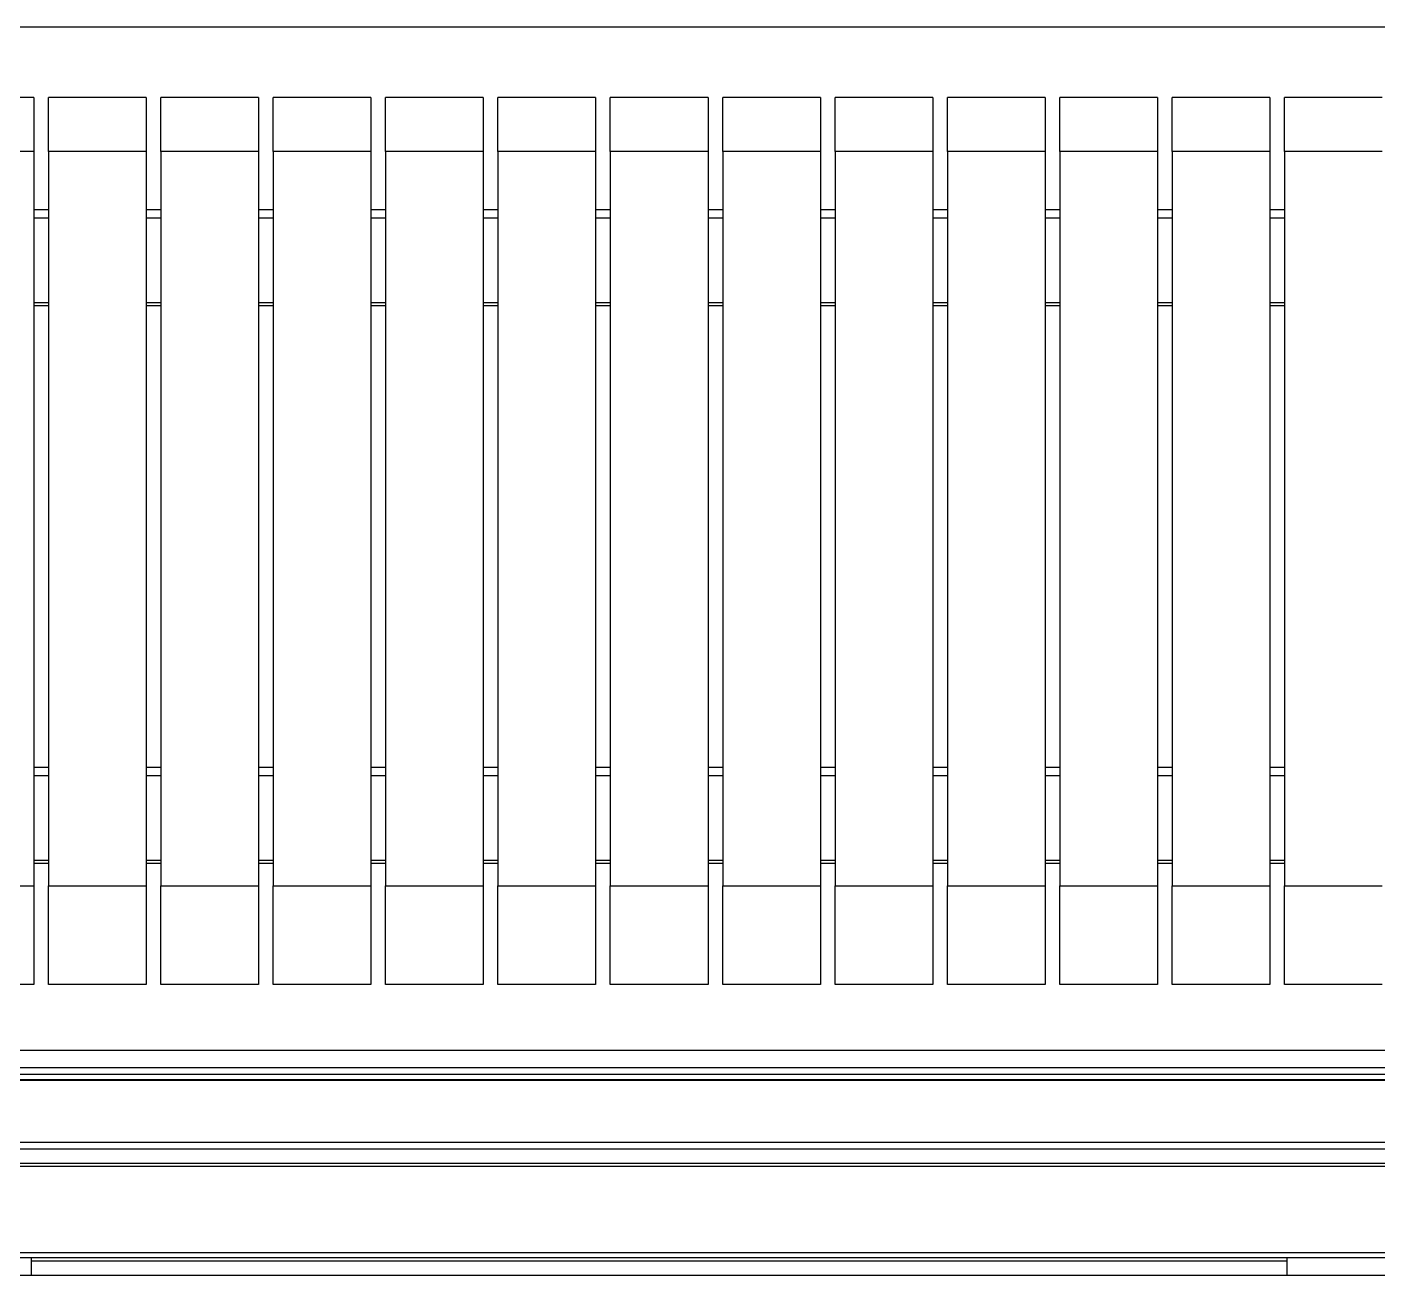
# Model space of a CAD drawing. Header units: millimetres. Extents: x 11004 to 16944, y 3285 to 7490.
# Drawn here: x 14016 to 14569, y 6373 to 6885 of the extents above; entities that cross this region are included whole.
import ezdxf

# ---------------------------------------------------------------- set-up
doc = ezdxf.new("R2010")
doc.units = ezdxf.units.MM
doc.header["$LTSCALE"] = 0.3
doc.layers.add('Nekreslit', color=6, linetype='Continuous', plot=False)

msp = doc.modelspace()

# ---------------------------------------------------------------- linework, layer by layer
for p, q in [((14019.08, 6856.49), (13979.08, 6856.49)), ((14019.08, 6856.49), (14019.08, 6834.37)), ((14065.08, 6856.49), (14025.08, 6856.49)), ((14025.08, 6834.37), (14025.08, 6856.49)), ((14065.08, 6856.49), (14065.08, 6834.37)), ((14111.08, 6856.49), (14071.08, 6856.49)), ((14071.08, 6834.37), (14071.08, 6856.49)), ((14111.08, 6856.49), (14111.08, 6834.37)), ((14157.08, 6856.49), (14117.08, 6856.49)), ((14117.08, 6834.37), (14117.08, 6856.49)), ((14157.08, 6856.49), (14157.08, 6834.37)), ((14203.08, 6856.49), (14163.08, 6856.49)), ((14163.08, 6834.37), (14163.08, 6856.49)), ((14203.08, 6856.49), (14203.08, 6834.37)), ((14249.08, 6856.49), (14209.08, 6856.49)), ((14209.08, 6834.37), (14209.08, 6856.49)), ((14249.08, 6856.49), (14249.08, 6834.37)), ((14295.08, 6856.49), (14255.08, 6856.49)), ((14255.08, 6834.37), (14255.08, 6856.49)), ((14295.08, 6856.49), (14295.08, 6834.37)), ((14341.08, 6856.49), (14301.08, 6856.49)), ((14301.08, 6834.37), (14301.08, 6856.49)), ((14341.08, 6856.49), (14341.08, 6834.37)), ((14387.08, 6856.49), (14347.08, 6856.49)), ((14347.08, 6834.37), (14347.08, 6856.49)), ((14387.08, 6856.49), (14387.08, 6834.37)), ((14433.08, 6856.49), (14393.08, 6856.49)), ((14393.08, 6834.37), (14393.08, 6856.49)), ((14433.08, 6856.49), (14433.08, 6834.37)), ((14479.08, 6856.49), (14439.08, 6856.49)), ((14439.08, 6834.37), (14439.08, 6856.49)), ((14479.08, 6856.49), (14479.08, 6834.37)), ((14525.08, 6856.49), (14485.08, 6856.49)), ((14485.08, 6834.37), (14485.08, 6856.49)), ((14525.08, 6856.49), (14525.08, 6834.37)), ((14571.08, 6856.49), (14531.08, 6856.49)), ((14531.08, 6834.37), (14531.08, 6856.49)), ((14019.08, 6834.37), (13979.08, 6834.37)), ((14019.08, 6834.37), (14019.08, 6533.84)), ((14025.08, 6834.37), (14025.08, 6533.84)), ((14065.08, 6834.37), (14025.08, 6834.37)), ((14065.08, 6834.37), (14065.08, 6533.84)), ((14071.08, 6834.37), (14071.08, 6533.84)), ((14111.08, 6834.37), (14071.08, 6834.37)), ((14111.08, 6834.37), (14111.08, 6533.84)), ((14117.08, 6834.37), (14117.08, 6533.84)), ((14157.08, 6834.37), (14117.08, 6834.37)), ((14157.08, 6834.37), (14157.08, 6533.84)), ((14163.08, 6834.37), (14163.08, 6533.84)), ((14203.08, 6834.37), (14163.08, 6834.37)), ((14203.08, 6834.37), (14203.08, 6533.84)), ((14209.08, 6834.37), (14209.08, 6533.84)), ((14249.08, 6834.37), (14209.08, 6834.37)), ((14249.08, 6834.37), (14249.08, 6533.84)), ((14255.08, 6834.37), (14255.08, 6533.84)), ((14295.08, 6834.37), (14255.08, 6834.37)), ((14295.08, 6834.37), (14295.08, 6533.84)), ((14301.08, 6834.37), (14301.08, 6533.84)), ((14341.08, 6834.37), (14301.08, 6834.37)), ((14341.08, 6834.37), (14341.08, 6533.84)), ((14347.08, 6834.37), (14347.08, 6533.84)), ((14387.08, 6834.37), (14347.08, 6834.37)), ((14387.08, 6834.37), (14387.08, 6533.84)), ((14393.08, 6834.37), (14393.08, 6533.84)), ((14433.08, 6834.37), (14393.08, 6834.37)), ((14433.08, 6834.37), (14433.08, 6533.84)), ((14439.08, 6834.37), (14439.08, 6533.84)), ((14479.08, 6834.37), (14439.08, 6834.37)), ((14479.08, 6834.37), (14479.08, 6533.84)), ((14485.08, 6834.37), (14485.08, 6533.84)), ((14525.08, 6834.37), (14485.08, 6834.37)), ((14525.08, 6834.37), (14525.08, 6533.84)), ((14531.08, 6834.37), (14531.08, 6533.84)), ((14571.08, 6834.37), (14531.08, 6834.37)), ((14025.08, 6810.55), (14019.08, 6810.55)), ((14071.08, 6810.55), (14065.08, 6810.55)), ((14117.08, 6810.55), (14111.08, 6810.55)), ((14163.08, 6810.55), (14157.08, 6810.55)), ((14209.08, 6810.55), (14203.08, 6810.55)), ((14255.08, 6810.55), (14249.08, 6810.55)), ((14301.08, 6810.55), (14295.08, 6810.55)), ((14347.08, 6810.55), (14341.08, 6810.55)), ((14393.08, 6810.55), (14387.08, 6810.55)), ((14439.08, 6810.55), (14433.08, 6810.55)), ((14485.08, 6810.55), (14479.08, 6810.55)), ((14531.08, 6810.55), (14525.08, 6810.55)), ((14025.08, 6807.09), (14019.08, 6807.09)), ((14071.08, 6807.09), (14065.08, 6807.09)), ((14117.08, 6807.09), (14111.08, 6807.09)), ((14163.08, 6807.09), (14157.08, 6807.09)), ((14209.08, 6807.09), (14203.08, 6807.09)), ((14255.08, 6807.09), (14249.08, 6807.09)), ((14301.08, 6807.09), (14295.08, 6807.09)), ((14347.08, 6807.09), (14341.08, 6807.09)), ((14393.08, 6807.09), (14387.08, 6807.09)), ((14439.08, 6807.09), (14433.08, 6807.09)), ((14485.08, 6807.09), (14479.08, 6807.09)), ((14531.08, 6807.09), (14525.08, 6807.09)), ((14025.08, 6772.5), (14019.08, 6772.5)), ((14025.08, 6771.27), (14019.08, 6771.27)), ((14071.08, 6772.5), (14065.08, 6772.5)), ((14071.08, 6771.27), (14065.08, 6771.27)), ((14117.08, 6772.5), (14111.08, 6772.5)), ((14117.08, 6771.27), (14111.08, 6771.27)), ((14163.08, 6772.5), (14157.08, 6772.5)), ((14163.08, 6771.27), (14157.08, 6771.27)), ((14209.08, 6772.5), (14203.08, 6772.5)), ((14209.08, 6771.27), (14203.08, 6771.27)), ((14255.08, 6772.5), (14249.08, 6772.5)), ((14255.08, 6771.27), (14249.08, 6771.27)), ((14301.08, 6772.5), (14295.08, 6772.5)), ((14301.08, 6771.27), (14295.08, 6771.27)), ((14347.08, 6772.5), (14341.08, 6772.5)), ((14347.08, 6771.27), (14341.08, 6771.27)), ((14393.08, 6772.5), (14387.08, 6772.5)), ((14393.08, 6771.27), (14387.08, 6771.27)), ((14439.08, 6772.5), (14433.08, 6772.5)), ((14439.08, 6771.27), (14433.08, 6771.27)), ((14485.08, 6772.5), (14479.08, 6772.5)), ((14485.08, 6771.27), (14479.08, 6771.27)), ((14531.08, 6772.5), (14525.08, 6772.5)), ((14531.08, 6771.27), (14525.08, 6771.27)), ((14025.08, 6582.29), (14019.08, 6582.29)), ((14071.08, 6582.29), (14065.08, 6582.29)), ((14117.08, 6582.29), (14111.08, 6582.29)), ((14163.08, 6582.29), (14157.08, 6582.29)), ((14209.08, 6582.29), (14203.08, 6582.29)), ((14255.08, 6582.29), (14249.08, 6582.29)), ((14301.08, 6582.29), (14295.08, 6582.29)), ((14347.08, 6582.29), (14341.08, 6582.29)), ((14393.08, 6582.29), (14387.08, 6582.29)), ((14439.08, 6582.29), (14433.08, 6582.29)), ((14485.08, 6582.29), (14479.08, 6582.29)), ((14531.08, 6582.29), (14525.08, 6582.29)), ((14025.08, 6578.84), (14019.08, 6578.84)), ((14071.08, 6578.84), (14065.08, 6578.84)), ((14117.08, 6578.84), (14111.08, 6578.84)), ((14163.08, 6578.84), (14157.08, 6578.84)), ((14209.08, 6578.84), (14203.08, 6578.84)), ((14255.08, 6578.84), (14249.08, 6578.84)), ((14301.08, 6578.84), (14295.08, 6578.84)), ((14347.08, 6578.84), (14341.08, 6578.84)), ((14393.08, 6578.84), (14387.08, 6578.84)), ((14439.08, 6578.84), (14433.08, 6578.84)), ((14485.08, 6578.84), (14479.08, 6578.84)), ((14531.08, 6578.84), (14525.08, 6578.84)), ((14025.08, 6544.25), (14019.08, 6544.25)), ((14025.08, 6543.01), (14019.08, 6543.01)), ((14071.08, 6544.25), (14065.08, 6544.25)), ((14071.08, 6543.01), (14065.08, 6543.01)), ((14117.08, 6544.25), (14111.08, 6544.25)), ((14117.08, 6543.01), (14111.08, 6543.01)), ((14163.08, 6544.25), (14157.08, 6544.25)), ((14163.08, 6543.01), (14157.08, 6543.01)), ((14209.08, 6544.25), (14203.08, 6544.25)), ((14209.08, 6543.01), (14203.08, 6543.01)), ((14255.08, 6544.25), (14249.08, 6544.25)), ((14255.08, 6543.01), (14249.08, 6543.01)), ((14301.08, 6544.25), (14295.08, 6544.25)), ((14301.08, 6543.01), (14295.08, 6543.01)), ((14347.08, 6544.25), (14341.08, 6544.25)), ((14347.08, 6543.01), (14341.08, 6543.01)), ((14393.08, 6544.25), (14387.08, 6544.25)), ((14393.08, 6543.01), (14387.08, 6543.01)), ((14439.08, 6544.25), (14433.08, 6544.25)), ((14439.08, 6543.01), (14433.08, 6543.01)), ((14485.08, 6544.25), (14479.08, 6544.25)), ((14485.08, 6543.01), (14479.08, 6543.01)), ((14531.08, 6544.25), (14525.08, 6544.25)), ((14531.08, 6543.01), (14525.08, 6543.01)), ((13979.08, 6533.84), (14019.08, 6533.84)), ((14019.08, 6533.84), (14019.08, 6493.52)), ((14025.08, 6493.52), (14025.08, 6533.84)), ((14025.08, 6533.84), (14065.08, 6533.84)), ((14065.08, 6533.84), (14065.08, 6493.52)), ((14071.08, 6493.52), (14071.08, 6533.84)), ((14071.08, 6533.84), (14111.08, 6533.84)), ((14111.08, 6533.84), (14111.08, 6493.52)), ((14117.08, 6493.52), (14117.08, 6533.84)), ((14117.08, 6533.84), (14157.08, 6533.84)), ((14157.08, 6533.84), (14157.08, 6493.52)), ((14163.08, 6493.52), (14163.08, 6533.84)), ((14163.08, 6533.84), (14203.08, 6533.84)), ((14203.08, 6533.84), (14203.08, 6493.52)), ((14209.08, 6493.52), (14209.08, 6533.84)), ((14209.08, 6533.84), (14249.08, 6533.84)), ((14249.08, 6533.84), (14249.08, 6493.52)), ((14255.08, 6493.52), (14255.08, 6533.84)), ((14255.08, 6533.84), (14295.08, 6533.84)), ((14295.08, 6533.84), (14295.08, 6493.52)), ((14301.08, 6493.52), (14301.08, 6533.84)), ((14301.08, 6533.84), (14341.08, 6533.84)), ((14341.08, 6533.84), (14341.08, 6493.52)), ((14347.08, 6493.52), (14347.08, 6533.84)), ((14347.08, 6533.84), (14387.08, 6533.84)), ((14387.08, 6533.84), (14387.08, 6493.52)), ((14393.08, 6493.52), (14393.08, 6533.84)), ((14393.08, 6533.84), (14433.08, 6533.84)), ((14433.08, 6533.84), (14433.08, 6493.52)), ((14439.08, 6493.52), (14439.08, 6533.84)), ((14439.08, 6533.84), (14479.08, 6533.84)), ((14479.08, 6533.84), (14479.08, 6493.52)), ((14485.08, 6493.52), (14485.08, 6533.84)), ((14485.08, 6533.84), (14525.08, 6533.84)), ((14525.08, 6533.84), (14525.08, 6493.52)), ((14531.08, 6493.52), (14531.08, 6533.84)), ((14531.08, 6533.84), (14571.08, 6533.84)), ((14019.08, 6493.52), (13979.08, 6493.52)), ((14065.08, 6493.52), (14025.08, 6493.52)), ((14111.08, 6493.52), (14071.08, 6493.52)), ((14157.08, 6493.52), (14117.08, 6493.52)), ((14203.08, 6493.52), (14163.08, 6493.52)), ((14249.08, 6493.52), (14209.08, 6493.52)), ((14295.08, 6493.52), (14255.08, 6493.52)), ((14341.08, 6493.52), (14301.08, 6493.52)), ((14387.08, 6493.52), (14347.08, 6493.52)), ((14433.08, 6493.52), (14393.08, 6493.52)), ((14479.08, 6493.52), (14439.08, 6493.52)), ((14525.08, 6493.52), (14485.08, 6493.52)), ((14571.08, 6493.52), (14531.08, 6493.52)), ((15167.08, 6466.56), (13383.08, 6466.56)), ((15167.08, 6466.54), (13383.08, 6466.54)), ((13383.08, 6459.62), (15167.08, 6459.62)), ((13383.08, 6456.86), (15167.08, 6456.86)), ((15167.08, 6454.57), (13383.08, 6454.57)), ((15167.08, 6454.27), (13383.08, 6454.27)), ((15167.08, 6428.92), (13383.08, 6428.92)), ((15167.08, 6426.1), (13383.08, 6426.1)), ((15167.08, 6420.25), (13383.08, 6420.25)), ((15167.08, 6419.07), (13383.08, 6419.07)), ((15167.08, 6383.68), (13383.08, 6383.68)), ((15167.08, 6381.75), (13383.08, 6381.75)), ((14018.08, 6381.75), (14018.08, 6374.45)), ((14532.08, 6381.75), (14532.08, 6374.45)), ((14018.08, 6380.45), (14532.08, 6380.45)), ((15167.08, 6374.45), (13383.08, 6374.45))]:
    msp.add_line(p, q)
at = {"layer": 'Nekreslit'}
msp.add_lwpolyline([(11404.41, 3285.28), (15444.41, 3285.28), (15444.41, 6885.28), (11404.41, 6885.28)], close=True, dxfattribs=at)

doc.saveas('drawing.dxf')
